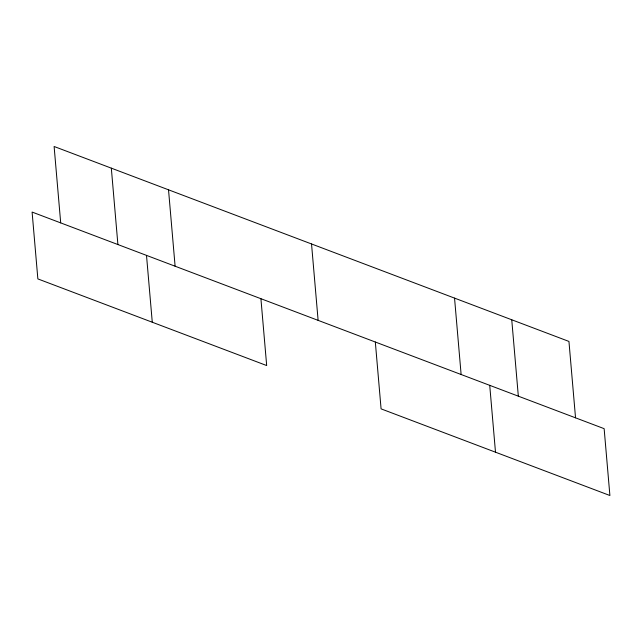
<?xml version="1.0" encoding="UTF-8"?>
<svg xmlns="http://www.w3.org/2000/svg" width="642" height="642" viewBox="0 0 642 642"><rect width="100%" height="100%" fill="white"/><g stroke="black" fill="none" stroke-linecap="round" stroke-linejoin="round"><path stroke-width="0.96" d="M575.537 417.83L568.948 341.432L54.113 146.488L60.701 222.886M511.746 319.772L518.335 396.17M489.726 385.344L495.496 452.193M454.544 298.113L461.125 374.511M375.321 342.017L381.083 408.866L609.9 495.512L604.138 428.663L32.1 212.061L37.862 278.909L266.679 365.547L260.917 298.699M311.53 243.96L318.119 320.358M168.525 189.807L175.105 266.205M146.504 255.38L152.274 322.228M111.323 168.148L117.903 244.546"/></g></svg>
